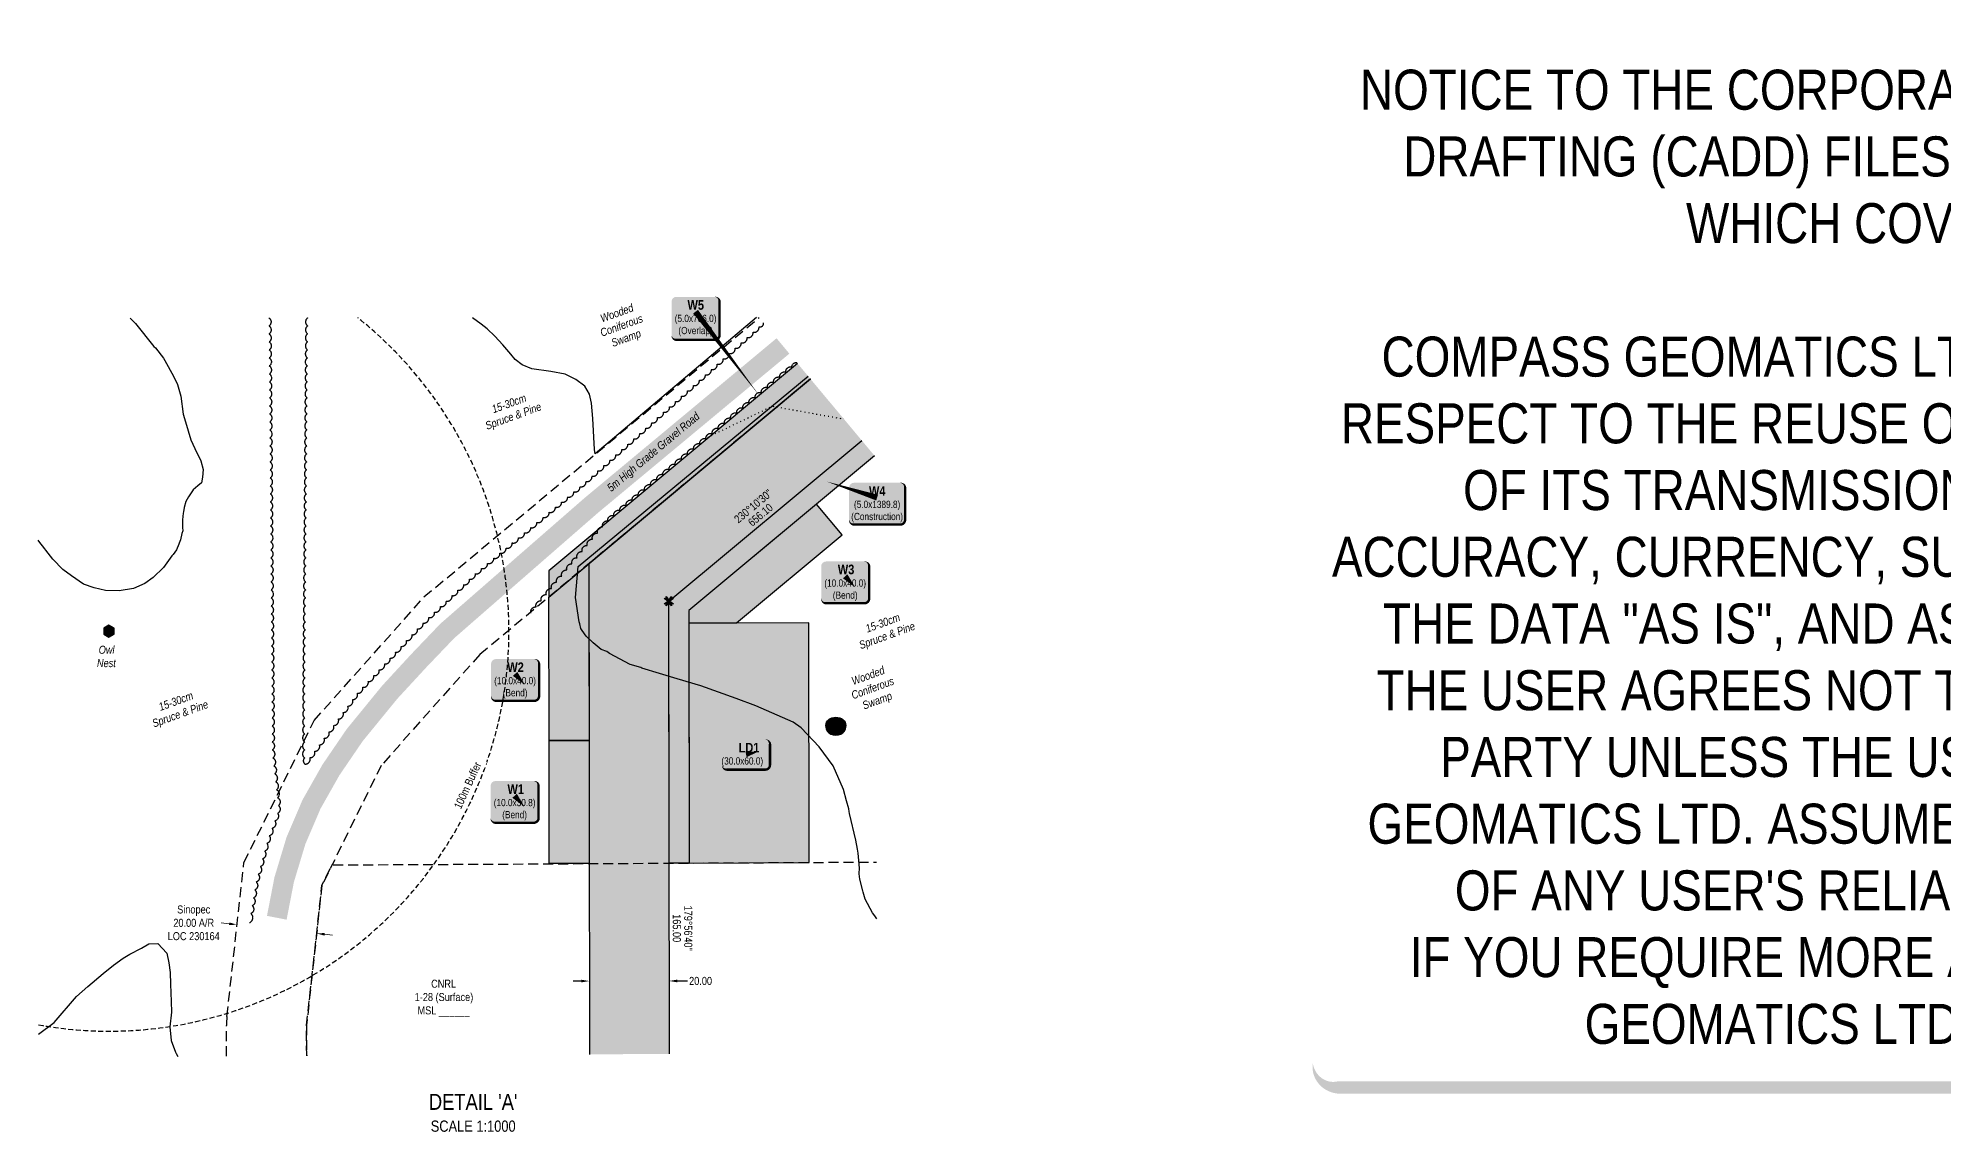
# Model space of a CAD drawing. Extents: x 499040 to 506121, y 6015569 to 6019091.
# Drawn here: x 501378 to 503758, y 6017725 to 6019091 of the extents above; entities that cross this region are included whole.
import ezdxf
from ezdxf.enums import TextEntityAlignment as Align

# ---------------------------------------------------------------- set-up
doc = ezdxf.new("R2010")
doc.units = 0
doc.header["$LTSCALE"] = 5
doc.header["$PDMODE"] = 35
doc.header["$PDSIZE"] = 0.5
for name, pattern in [('0', [1, 1, 0]), ('foc-ACCESSROAD', [3.75, 2.5, -1.25]), ('foc-TIELINE', [1.875, 1.25, -0.625]), ('foc-TOPO', [1, 0.2, -0.8])]:
    doc.linetypes.add(name, pattern=pattern)
doc.layers.get('Defpoints').update_dxf_attribs({"color": 9})
for name, color, linetype, lineweight in [('AS-GENERAL', 48, 'Continuous', 18), ('C-AR-T', 13, 'Continuous', 9), ('F-AR-T', 190, 'Continuous', 9), ('T-TEXT', 48, 'Continuous', 18)]:
    doc.layers.add(name, color=color, linetype=linetype, lineweight=lineweight)
for name, color, linetype in [('AS-ROADS', 254, 'Continuous'), ('C-WS', 13, 'foc-ACCESSROAD'), ('DETAIL-T', 7, 'Continuous'), ('F-AR', 190, 'foc-ACCESSROAD'), ('L-BD1', 253, 'Continuous'), ('L-MON', 1, 'Continuous'), ('P-BUFFER-PURPLE', 187, 'foc-TIELINE'), ('P-BUFFER-PURPLE-T', 187, 'Continuous'), ('P-CROSSINGS', 250, 'Continuous'), ('P-PROPOSED', 10, 'Continuous'), ('P-PROPOSED-H', 21, 'Continuous'), ('P-TEMP-BLOCKS', 250, 'Continuous'), ('P-TEMP-BLUE', 146, 'Continuous'), ('P-TXT', 4, 'Continuous'), ('P-WORKAREA', 113, 'Continuous'), ('P-WORKAREA-H', 111, 'Continuous'), ('T-BUSH', 110, '0'), ('T-BUSH-T', 110, 'Continuous'), ('T-LOW-AREA', 48, 'foc-TOPO'), ('WETLAND', 143, 'Continuous'), ('WETLAND-T', 146, 'Continuous')]:
    doc.layers.add(name, color=color, linetype=linetype)
doc.layers.add('DISCLAIMER', color=7, linetype='Continuous', plot=False)
doc.layers.add('P-TEMP-BLUE-H', color=7, linetype='Continuous', true_color=0x99e6ff)
doc.styles.add('80', font='ARIALN.TTF', dxfattribs={"height": 10})
doc.styles.add('80CG', font='ARIALN.TTF', dxfattribs={"height": 10})
doc.styles.add('80L', font='ARIALN.TTF', dxfattribs={"height": 10})
doc.styles.add('BOLD', font='ARIALNB.TTF')
doc.styles.add('Crossing', font='ARIALN.TTF', dxfattribs={"height": 10})
doc.dimstyles.new('Compass 5 000', dxfattribs={"dimscale": 5, "dimtxt": 9, "dimasz": 2, "dimexe": 0.2, "dimexo": 0.0625, "dimgap": 0.5, "dimtad": 0, "dimtih": 1, "dimtoh": 1, "dimzin": 0, "dimdsep": 46, "dimtxsty": '80CG', "dimcen": 0.1, "dimse1": 1, "dimse2": 1, "dimclrd": 256, "dimclrt": 256, "dimaunit": 1, "dimadec": 4, "dimazin": 0, "dimtfac": 0.06, "dimtofl": 0, "dimtmove": 0, "dimatfit": 1, "dimfxl": 0.2, "dimtolj": 1, "dimtzin": 0, "dimlwd": -1, "dimarcsym": 0})

# ---------------------------------------------------------------- blocks, each defined once
blk = doc.blocks.new('NEST_ACTIVE')
h = blk.add_hatch(color=90)
h.dxf.hatch_style = 1
h.paths.add_polyline_path([(-6.5, -3.8), (0, -7.5), (6.5, -3.8), (6.5, 3.8), (0, 7.5), (-6.5, 3.8)])
h = blk.add_hatch(color=13)
h.dxf.hatch_style = 1
edge = h.paths.add_edge_path()
edge.add_arc((0, 0), 1, 0, 360)
at = {"color": 13, "flags": 128}
blk.add_lwpolyline([(-6.5, -3.8), (0, -7.5), (6.5, -3.8), (6.5, 3.8), (0, 7.5), (-6.5, 3.8)], close=True, dxfattribs=at)
at = {"color": 13}
blk.add_circle((0, 0), 1, dxfattribs=at)
blk = doc.blocks.new('TEMP')
h = blk.add_hatch(color=255)
h.dxf.hatch_style = 1
h.paths.add_polyline_path([(0, 0.25), (-0.67, 1.15), (-0.67, 0.67), (-1.15, 0.67), (-0.25, 0), (-1.15, -0.67), (-0.67, -0.67), (-0.67, -1.15), (0, -0.25), (0.67, -1.15), (0.67, -0.67), (1.15, -0.67), (0.25, 0), (1.15, 0.67), (0.67, 0.67), (0.67, 1.15)])
h.paths.add_polyline_path([(0.57, 0.85), (0.57, 0.57), (0.85, 0.57), (0.08, 0), (0.85, -0.57), (0.57, -0.57), (0.57, -0.85), (0, -0.08), (-0.57, -0.85), (-0.57, -0.57), (-0.85, -0.57), (-0.08, 0), (-0.85, 0.57), (-0.57, 0.57), (-0.57, 0.85), (0, 0.08)], flags=16)
h = blk.add_hatch(color=1)
h.dxf.hatch_style = 1
h.paths.add_polyline_path([(0, 0.08), (-0.57, 0.85), (-0.57, 0.57), (-0.85, 0.57), (-0.08, 0), (-0.85, -0.57), (-0.57, -0.57), (-0.57, -0.85), (0, -0.08), (0.57, -0.85), (0.57, -0.57), (0.85, -0.57), (0.08, 0), (0.85, 0.57), (0.57, 0.57), (0.57, 0.85)])
at = {"color": 1}
for p, q in [((-0.08, 0), (0.08, 0)), ((0, 0.08), (0, -0.08))]:
    blk.add_line(p, q, dxfattribs=at)
at = {"color": 255, "flags": 128}
blk.add_lwpolyline([(-0.25, 0), (-1.15, 0.67), (-0.67, 0.67), (-0.67, 1.15), (0, 0.25), (0.67, 1.15), (0.67, 0.67), (1.15, 0.67), (0.25, 0), (1.15, -0.67), (0.67, -0.67), (0.67, -1.15), (0, -0.25), (-0.67, -1.15), (-0.67, -0.67), (-1.15, -0.67)], close=True, dxfattribs=at)
at = {"color": 1, "flags": 128}
blk.add_lwpolyline([(-0.08, 0), (-0.85, 0.57), (-0.57, 0.57), (-0.57, 0.85), (0, 0.08), (0.57, 0.85), (0.57, 0.57), (0.85, 0.57), (0.08, 0), (0.85, -0.57), (0.57, -0.57), (0.57, -0.85), (0, -0.08), (-0.57, -0.85), (-0.57, -0.57), (-0.85, -0.57)], close=True, dxfattribs=at)
blk = doc.blocks.new('*U400')
at = {"true_color": 0x99e6ff}
h = blk.add_hatch(color=141, dxfattribs=at)
edge = h.paths.add_edge_path()
edge.add_line((-24, -19.3), (24, -19.3))
edge.add_arc((24, -13.3), 6, 270, 360)
edge.add_line((30, -13.3), (30, 12.5))
edge.add_arc((24, 12.5), 6, 0, 90)
edge.add_line((24, 18.5), (-24, 18.5))
edge.add_arc((-24, 12.5), 6, 90, 180)
edge.add_line((-30, 12.5), (-30, -13.3))
edge.add_arc((-24, -13.3), 6, 180, 270)
at = {"color": 250, "flags": 128}
blk.add_lwpolyline([(-24, -19.3, 3, 3, 0), (24, -19.3, 3, 3, 0.414214), (30, -13.3, 3, 3, 0), (30, 12.5, 3, 0, 0.414214), (24, 18.5, 0, 0, 0), (-24, 18.5, 0, 0, 0.414214), (-30, 12.5, 0, 0, 0), (-30, -13.3, 0, 3, 0.414214)], format="xyseb", close=True, dxfattribs=at)
at = {"flags": 128}
blk.add_lwpolyline([(14.9, 3, 0, 7.5, 0), (0, 0, 0, 0, 0)], format="xyseb", dxfattribs=at)
at = {"color": 250}
for tag, p, height, style in [('TEMP_AREA_W1_001', (-9.2, 2.2), 12, 'BOLD'), ('ENTER_TEXT_001', (-30.7, -12.9), 9, '80')]:
    blk.add_attdef(tag, p, '', height=height, dxfattribs=dict(at, style=style))
blk = doc.blocks.new('*D565')
at = {"layer": 'Defpoints', "color": 0, "transparency": 16777216}
for p in [(502066.1, 6017912.4), (502166, 6017913.3), (502166, 6017912.4)]:
    blk.add_point(p, dxfattribs=at)
at = {"layer": 'P-TXT', "transparency": 16777216}
for p, q in [((502056.1, 6017913.2), (502046.1, 6017913.2)), ((502176, 6017913.3), (502188.7, 6017913.3))]:
    blk.add_line(p, q, dxfattribs=at)
for points in [[(502056.1, 6017914.9), (502056.1, 6017911.5), (502066.1, 6017913.2)], [(502176, 6017915), (502176, 6017911.6), (502166, 6017913.3)]]:
    blk.add_solid(points, dxfattribs=at)
at = {"layer": 'P-TXT', "transparency": 16777216, "insert": (502205.1, 6017913.3), "char_height": 10, "attachment_point": 5, "style": '80CG'}
blk.add_mtext('\\A1;20.00', dxfattribs=at)
blk = doc.blocks.new('*D566')
at = {"layer": 'Defpoints', "color": 0, "transparency": 16777216}
for p in [(501626.2, 6017983.7), (501623.7, 6017960.5), (501723, 6017949.5)]:
    blk.add_point(p, dxfattribs=at)
at = {"layer": 'F-AR-T', "transparency": 16777216}
for p, q in [((501616.3, 6017984.8), (501606.3, 6017985.9)), ((501735.5, 6017971.6), (501745.4, 6017970.5))]:
    blk.add_line(p, q, dxfattribs=at)
for points in [[(501616.5, 6017986.4), (501616.1, 6017983.1), (501626.2, 6017983.7)], [(501735.7, 6017973.2), (501735.3, 6017969.9), (501725.6, 6017972.7)]]:
    blk.add_solid(points, dxfattribs=at)
at = {"layer": 'F-AR-T', "transparency": 16777216, "insert": (501572, 6017985.9), "char_height": 10, "attachment_point": 5, "style": '80CG'}
blk.add_mtext('\\A1;Sinopec\\P20.00 A/R\\PLOC 230164', dxfattribs=at)
blk = doc.blocks.new('*U567')
h = blk.add_hatch(color=111)
edge = h.paths.add_edge_path()
edge.add_line((-24, -35.3), (24, -35.3))
edge.add_arc((24, -29.3), 6, 270, 360)
edge.add_line((30, -29.3), (30, 12.5))
edge.add_arc((24, 12.5), 6, 0, 90)
edge.add_line((24, 18.5), (-24, 18.5))
edge.add_arc((-24, 12.5), 6, 90, 180)
edge.add_line((-30, 12.5), (-30, -29.3))
edge.add_arc((-24, -29.3), 6, 180, 270)
at = {"color": 250, "flags": 128}
blk.add_lwpolyline([(-24, -35.3, 3, 3, 0), (24, -35.3, 3, 3, 0.414214), (30, -29.3, 3, 3, 0), (30, 12.5, 3, 0, 0.414214), (24, 18.5, 0, 0, 0), (-24, 18.5, 0, 0, 0.414214), (-30, 12.5, 0, 0, 0), (-30, -29.3, 0, 3, 0.414214)], format="xyseb", close=True, dxfattribs=at)
at = {"flags": 128}
blk.add_lwpolyline([(79.6, -104.9, 0, 7.5, 0), (0, 0, 0, 0, 0)], format="xyseb", dxfattribs=at)
at = {"color": 250}
for tag, p, height, style in [('TEMP_AREA_W1_001', (-9.2, 2.2), 12, 'BOLD'), ('ENTER_TEXT_001', (-30.7, -12.9), 9, '80')]:
    blk.add_attdef(tag, p, '', height=height, dxfattribs=dict(at, style=style))
blk = doc.blocks.new('*U568')
at = {"true_color": 0x99e6ff}
h = blk.add_hatch(color=141, dxfattribs=at)
edge = h.paths.add_edge_path()
edge.add_line((-24, -33.7), (24, -33.7))
edge.add_arc((24, -27.7), 6, 270, 360)
edge.add_line((30, -27.7), (30, 12.5))
edge.add_arc((24, 12.5), 6, 0, 90)
edge.add_line((24, 18.5), (-24, 18.5))
edge.add_arc((-24, 12.5), 6, 90, 180)
edge.add_line((-30, 12.5), (-30, -27.7))
edge.add_arc((-24, -27.7), 6, 180, 270)
at = {"color": 250, "flags": 128}
blk.add_lwpolyline([(-24, -33.7, 3, 3, 0), (24, -33.7, 3, 3, 0.414214), (30, -27.7, 3, 3, 0), (30, 12.5, 3, 0, 0.414214), (24, 18.5, 0, 0, 0), (-24, 18.5, 0, 0, 0.414214), (-30, 12.5, 0, 0, 0), (-30, -27.7, 0, 3, 0.414214)], format="xyseb", close=True, dxfattribs=at)
at = {"flags": 128}
blk.add_lwpolyline([(12.2, -13.5, 0, 7.5, 0), (0, 0, 0, 0, 0)], format="xyseb", dxfattribs=at)
at = {"color": 250}
for tag, p, height, style in [('TEMP_AREA_W1_001', (-9.2, 2.2), 12, 'BOLD'), ('ENTER_TEXT_001', (-30.7, -12.9), 9, '80')]:
    blk.add_attdef(tag, p, '', height=height, dxfattribs=dict(at, style=style))
blk = doc.blocks.new('xing2')
h = blk.add_hatch(color=50)
h.dxf.hatch_style = 1
edge = h.paths.add_edge_path()
edge.add_ellipse((0, 0), major_axis=(-12.5, 0), ratio=0.816297, start_angle=0, end_angle=360)
h = blk.add_hatch(color=250)
h.dxf.hatch_style = 1
edge = h.paths.add_edge_path()
edge.add_ellipse((0, -2), major_axis=(-12.5, 0), ratio=0.816297, start_angle=0, end_angle=180)
edge.add_line((12.5, -2), (12.5, 0))
edge.add_ellipse((0, 0), major_axis=(-12.5, 0), ratio=0.816297, start_angle=0, end_angle=180, ccw=False)
edge.add_line((-12.5, 0), (-12.5, -2))
at = {"color": 250}
blk.add_ellipse((0, 0), major_axis=(-12.5, 0), ratio=0.816297, dxfattribs=at)
blk.add_ellipse((0, -2), major_axis=(-12.5, 0), ratio=0.816297, start_param=0, end_param=3.141593, dxfattribs=at)
at = {"color": 250, "style": 'Crossing'}
blk.add_attdef('CROSSING', text='', height=9, dxfattribs=at).set_placement((0.1, 0), align=Align.MIDDLE_CENTER)
at = {"color": 250, "style": 'Crossing', "flags": 1}
for tag, p in [('DESCRIPTION', (0.1, -25.8)), ('OWNER', (0.1, -12.5)), ('LOCATION', (0.1, -39.3)), ('DWG_REF', (0.1, -52.8))]:
    blk.add_attdef(tag, text='', height=9, dxfattribs=at).set_placement(p, align=Align.MIDDLE_CENTER)
blk = doc.blocks.new('*U579')
at = {"true_color": 0x99e6ff}
h = blk.add_hatch(color=141, dxfattribs=at)
edge = h.paths.add_edge_path()
edge.add_line((-29, -33.7), (29, -33.7))
edge.add_arc((29, -27.7), 6, 270, 360)
edge.add_line((35, -27.7), (35, 12.5))
edge.add_arc((29, 12.5), 6, 0, 90)
edge.add_line((29, 18.5), (-29, 18.5))
edge.add_arc((-29, 12.5), 6, 90, 180)
edge.add_line((-35, 12.5), (-35, -27.7))
edge.add_arc((-29, -27.7), 6, 180, 270)
at = {"flags": 128}
blk.add_lwpolyline([(-63.1, 20.1, 0, 7.5, 0), (0, 0, 0, 0, 0)], format="xyseb", dxfattribs=at)
at = {"color": 250, "flags": 128}
blk.add_lwpolyline([(-29, -33.7, 3, 3, 0), (29, -33.7, 3, 3, 0.414214), (35, -27.7, 3, 3, 0), (35, 12.5, 3, 0, 0.414214), (29, 18.5, 0, 0, 0), (-29, 18.5, 0, 0, 0.414214), (-35, 12.5, 0, 0, 0), (-35, -27.7, 0, 3, 0.414214)], format="xyseb", close=True, dxfattribs=at)
at = {"color": 250}
for tag, p, height, style in [('TEMP_AREA_W1_001', (-9.2, 2.2), 12, 'BOLD'), ('ENTER_TEXT_001', (-30.7, -12.9), 9, '80')]:
    blk.add_attdef(tag, p, '', height=height, dxfattribs=dict(at, style=style))
blk = doc.blocks.new('Disclaimer_Legal')
at = {"layer": 'DISCLAIMER', "color": 254, "flags": 128}
blk.add_lwpolyline([(-3612.9, -1104.6, 37.5, 37.5, 0), (4096.1, -1104.6, 37.5, 37.5, 0.414214), (4171.1, -1029.6, 37.5, 37.5, 0), (4171.1, 2078.7, 37.5, 0, 0.414214), (4096.1, 2153.7, 0, 0, 0), (-3612.9, 2153.7, 0, 0, 0.414214), (-3687.9, 2078.7, 0, 0, 0), (-3687.9, -1029.6, 0, 37.5, 0.414214)], format="xyseb", close=True, dxfattribs=at)
at = {"layer": 'DISCLAIMER', "color": 254, "insert": (241.6, 533.9), "char_height": 125, "width": 7717.568, "attachment_point": 5, "style": '80'}
blk.add_mtext('NOTICE TO THE CORPORATION, PERSON &/OR PERSONS REGARDING THIS COMPUTER AIDED DESIGN AND DRAFTING (CADD) FILES. ACCEPTANCE OF THE CADD DATA IS BASED ON THE FOLLOWING DISCLAIMER WHICH COVERS ALL CADD DATA RECIEVED FROM COMPASS GEOMATICS LTD.\\P{\\fArial Narrow|b1|i0|c0|p34;DISCLAIMER}\\PCOMPASS GEOMATICS LTD. MAKES NO REPRESENTATION OR WARRANTIES, EXPRESS OR IMPLIED, WITH RESPECT TO THE REUSE OF THE DATA PROVIDED HEREWITH, REGARDLESS OF ITS FORMAT OR THE MEANS OF ITS TRANSMISSION. THERE IS NO GUARANTEE OR REPRESENTATION TO THE USER AS TO THE ACCURACY, CURRENCY, SUITABILITY OR RELIABILITY OF THIS DATA FOR ANY PURPOSE. THE USER ACCEPTS THE DATA "AS IS", AND ASSUMES ALL RISKS ASSOCIATED WITH ITS USE. BY ACCEPTANCE OF THIS DATA, THE USER AGREES NOT TO TRANSMIT THIS DATA OR PROVIDE ACCESS OR ANY PART OF IT TO ANOTHER PARTY UNLESS THE USER SHALL INCLUDE WITH THE DATA A COPY OF THIS DISCLAIMER. COMPASS GEOMATICS LTD. ASSUMES NO RESPONSIBILITY FOR ACTUAL OR CONSEQUENTIAL DAMAGE AS A RESULT OF ANY USER\'S RELIANCE ON THIS DATA. THIS CADD FILE IS FOR ILLUSTRATION PURPOSES ONLY.\\PIF YOU REQUIRE MORE ACCURATE INFORMATION, PLEASE CONTACT DARCI ANGLEHART AT COMPASS GEOMATICS LTD. VIA EMAIL: darci.anglehart@compassgeomatics.ca OR CELL: 506-961-7292', dxfattribs=at)

msp = doc.modelspace()

# ---------------------------------------------------------------- hatches: boundary and pattern name
at = {"layer": 'P-PROPOSED-H'}
h = msp.add_hatch(color=256, dxfattribs=at)
h.dxf.hatch_style = 1
h.paths.add_polyline_path([(502166.111, 6017822.192), (502165.561, 6018387.822), (502406.348, 6018588.613), (502342.338, 6018665.373), (502065.569, 6018434.576), (502066.165, 6017821.662)])
at = {"layer": 'P-TEMP-BLUE-H'}
h = msp.add_hatch(color=256, dxfattribs=at)
h.dxf.hatch_style = 1
h.paths.add_polyline_path([(502422.35, 6018569.423), (502190.559, 6018376.133), (502190.866, 6018060.591), (502165.879, 6018060.459), (502165.561, 6018387.822), (502406.348, 6018588.613)])
h = msp.add_hatch(color=256, dxfattribs=at)
h.dxf.hatch_style = 1
h.paths.add_polyline_path([(502350.009, 6018509.098), (502190.559, 6018376.133), (502190.574, 6018360.43), (502249.826, 6018360.487), (502382.014, 6018470.718)])
h = msp.add_hatch(color=256, dxfattribs=at)
h.dxf.hatch_style = 1
h.paths.add_polyline_path([(502065.569, 6018434.576), (502065.784, 6018213.888), (502015.811, 6018213.84), (502015.637, 6018392.937)])
h = msp.add_hatch(color=256, dxfattribs=at)
h.dxf.hatch_style = 1
h.paths.add_polyline_path([(502190.574, 6018360.43), (502190.866, 6018060.591), (502340.784, 6018061.386), (502340.494, 6018360.576)])
h = msp.add_hatch(color=256, dxfattribs=at)
h.dxf.hatch_style = 1
h.paths.add_polyline_path([(502065.784, 6018213.888), (502065.933, 6018059.929), (502015.96, 6018059.88), (502015.811, 6018213.84)])
at = {"layer": 'P-WORKAREA-H'}
h = msp.add_hatch(color=256, dxfattribs=at)
h.dxf.hatch_style = 1
h.paths.add_polyline_path([(502326.336, 6018684.563), (502015.605, 6018425.445), (502015.637, 6018392.937), (502342.338, 6018665.373)])

# ---------------------------------------------------------------- linework, layer by layer
at = {"layer": 'AS-ROADS', "const_width": 24.987, "flags": 128}
msp.add_lwpolyline([(501675.776, 6017992.274), (501684.981, 6018039.784), (501699.666, 6018088.454), (501719.126, 6018133.974), (501743.376, 6018176.844), (501773.021, 6018220.334), (501816.721, 6018273.829), (501853.226, 6018313.409), (501888.611, 6018350.404), (501953.736, 6018407.234), (502069.081, 6018507.804), (502308.027, 6018706.519)], dxfattribs=at)
at = {"layer": 'C-WS', "flags": 128}
msp.add_lwpolyline([(501713.092, 6017819.791), (501712.889, 6017858.085), (501732.196, 6018032.728), (501744.8, 6018058.227), (502425.04, 6018061.832)], dxfattribs=at)
at = {"layer": 'F-AR'}
msp.add_lwpolyline([(501613.15, 6017819.261), (501612.944, 6017857.548, -0.02887868), (501613.548, 6017869.068), (501634.791, 6018061.221), (501722.584, 6018238.844), (501859.604, 6018392.959), (502278.328, 6018742.133)], format="xyb", dxfattribs=at)
msp.add_lwpolyline([(502342.338, 6018665.373), (501929.342, 6018320.976), (501806.221, 6018182.493), (501732.196, 6018032.728), (501712.889, 6017858.085), (501713.095, 6017819.791)], dxfattribs=at)
at = {"layer": 'P-BUFFER-PURPLE'}
msp.add_arc((501466.051, 6018350.384), 499.731, 259.878547, 51.535998, dxfattribs=at)
at = {"layer": 'P-PROPOSED', "flags": 128}
for points in [[(502342.338, 6018665.373), (502065.569, 6018434.576), (502066.165, 6017821.662)], [(502166.111, 6017822.192), (502165.561, 6018387.822), (502406.348, 6018588.613)]]:
    msp.add_lwpolyline(points, dxfattribs=at)
at = {"layer": 'P-TEMP-BLUE'}
msp.add_lwpolyline([(502422.35, 6018569.423), (502190.559, 6018376.133), (502190.866, 6018060.591), (502165.879, 6018060.459), (502165.561, 6018387.822), (502406.348, 6018588.613)], dxfattribs=at)
for points in [[(502350.009, 6018509.098), (502190.559, 6018376.133), (502190.574, 6018360.43), (502249.826, 6018360.487), (502382.014, 6018470.718)], [(502065.569, 6018434.576), (502065.784, 6018213.888), (502015.811, 6018213.84), (502015.637, 6018392.937)], [(502190.574, 6018360.43), (502190.866, 6018060.591), (502340.784, 6018061.386), (502340.494, 6018360.576)], [(502065.784, 6018213.888), (502065.933, 6018059.929), (502015.96, 6018059.88), (502015.811, 6018213.84)]]:
    msp.add_lwpolyline(points, close=True, dxfattribs=at)
at = {"layer": 'P-WORKAREA'}
msp.add_lwpolyline([(502326.336, 6018684.563), (502015.605, 6018425.445), (502015.637, 6018392.937), (502342.338, 6018665.373)], dxfattribs=at)
at = {"layer": 'T-BUSH', "flags": 128}
for points in [[(501665.969, 6018741.55, -0.52056705), (501666.048, 6018731.556, -0.52056705), (501666.128, 6018721.561, -0.52056705), (501666.207, 6018711.567, -0.52056705), (501666.287, 6018701.573, -0.52056705), (501666.366, 6018691.578, -0.52056705), (501666.446, 6018681.584, -0.52056705), (501666.525, 6018671.59, -0.52056705), (501666.605, 6018661.596, -0.52056705), (501666.684, 6018651.601, -0.52056705), (501666.764, 6018641.607, -0.52056705), (501666.843, 6018631.613, -0.52056705), (501666.923, 6018621.618, -0.52056705), (501667.002, 6018611.624, -0.52056705), (501667.082, 6018601.63, -0.52056705), (501667.161, 6018591.635, -0.52056705), (501667.241, 6018581.641, -0.52056705), (501667.32, 6018571.647, -0.52056705), (501667.4, 6018561.652, -0.52056705), (501667.479, 6018551.658, -0.52056705), (501667.559, 6018541.664, -0.52056705), (501667.638, 6018531.669, -0.52056705), (501667.718, 6018521.675, -0.52056705), (501667.797, 6018511.681, -0.52056705), (501667.877, 6018501.687, -0.52056705), (501667.956, 6018491.692, -0.52056705), (501668.036, 6018481.698, -0.52056705), (501668.115, 6018471.704, -0.52056705), (501668.195, 6018461.709, -0.52056705), (501668.274, 6018451.715, -0.52056705), (501668.354, 6018441.721, -0.52056705), (501668.433, 6018431.726, -0.52056705), (501668.513, 6018421.732, -0.52056705), (501668.592, 6018411.738, -0.52056705), (501668.672, 6018401.743, -0.52056705), (501668.751, 6018391.749, -0.52056705), (501668.831, 6018381.755, -0.52056705), (501668.91, 6018371.76, -0.52056705), (501668.99, 6018361.766, -0.52056705), (501669.069, 6018351.772, -0.52056705), (501669.149, 6018341.778, -0.52056705), (501669.228, 6018331.783, -0.52056705), (501669.308, 6018321.789, -0.52056705), (501669.388, 6018311.795, -0.52056705), (501669.467, 6018301.8, -0.52056705), (501669.547, 6018291.806, -0.52056705), (501669.626, 6018281.812, -0.52056705), (501669.706, 6018271.817, -0.52056705), (501669.785, 6018261.823, -0.52056705), (501669.865, 6018251.829, -0.52056705), (501669.944, 6018241.834, -0.52056705), (501670.024, 6018231.84, -0.52056705), (501670.103, 6018221.846, -0.52056705), (501670.183, 6018211.851, -0.52056705), (501670.262, 6018201.857, -0.52056705), (501670.923, 6018191.899, -0.52056705), (501672.087, 6018181.973, -0.52056705), (501673.251, 6018172.046, -0.52056705), (501674.415, 6018162.119, -0.52056705), (501675.579, 6018152.193, -0.52056705), (501676.743, 6018142.266, -0.52056705), (501677.908, 6018132.34, -0.52056705), (501676.867, 6018122.678, -0.52056705), (501673.387, 6018113.308, -0.52056705), (501669.907, 6018103.939, -0.52056705), (501666.427, 6018094.57, -0.52056705), (501663.372, 6018085.063, -0.52056705), (501660.699, 6018075.432, -0.52056705), (501658.026, 6018065.802, -0.52056705), (501655.353, 6018056.171, -0.52056705), (501652.68, 6018046.541, -0.52056705), (501650.109, 6018036.887, -0.52056705), (501648.457, 6018027.03, -0.52056705), (501646.805, 6018017.173, -0.52056705), (501645.153, 6018007.316, -0.52056705), (501643.501, 6017997.459, -0.52056705), (501641.564, 6017985.899, -0.52056705)], [(501714.33, 6018741.59, 0.52056705), (501714.255, 6018731.596, 0.52056705), (501714.18, 6018721.602, 0.52056705), (501714.105, 6018711.607, 0.52056705), (501714.03, 6018701.613, 0.52056705), (501713.956, 6018691.619, 0.52056705), (501713.881, 6018681.624, 0.52056705), (501713.806, 6018671.63, 0.52056705), (501713.731, 6018661.635, 0.52056705), (501713.656, 6018651.641, 0.52056705), (501713.581, 6018641.647, 0.52056705), (501713.506, 6018631.652, 0.52056705), (501713.431, 6018621.658, 0.52056705), (501713.356, 6018611.664, 0.52056705), (501713.281, 6018601.669, 0.52056705), (501713.206, 6018591.675, 0.52056705), (501713.131, 6018581.681, 0.52056705), (501713.056, 6018571.686, 0.52056705), (501712.982, 6018561.692, 0.52056705), (501712.907, 6018551.698, 0.52056705), (501712.832, 6018541.703, 0.52056705), (501712.757, 6018531.709, 0.52056705), (501712.682, 6018521.715, 0.52056705), (501712.607, 6018511.72, 0.52056705), (501712.532, 6018501.726, 0.52056705), (501712.457, 6018491.732, 0.52056705), (501712.382, 6018481.737, 0.52056705), (501712.307, 6018471.743, 0.52056705), (501712.232, 6018461.749, 0.52056705), (501712.157, 6018451.754, 0.52056705), (501712.083, 6018441.76, 0.52056705), (501712.008, 6018431.765, 0.52056705), (501711.933, 6018421.771, 0.52056705), (501711.858, 6018411.777, 0.52056705), (501711.783, 6018401.782, 0.52056705), (501711.708, 6018391.788, 0.52056705), (501711.633, 6018381.794, 0.52056705), (501711.558, 6018371.799, 0.52056705), (501711.483, 6018361.805, 0.52056705), (501711.408, 6018351.811, 0.52056705), (501711.333, 6018341.816, 0.52056705), (501711.258, 6018331.822, 0.52056705), (501711.184, 6018321.828, 0.52056705), (501711.109, 6018311.833, 0.52056705), (501711.034, 6018301.839, 0.52056705), (501710.959, 6018291.845, 0.52056705), (501710.884, 6018281.85, 0.52056705), (501710.814, 6018271.856, 0.52056705), (501710.778, 6018261.861, 0.52056705), (501710.742, 6018251.867, 0.52056705), (501710.706, 6018241.872, 0.52056705), (501710.669, 6018231.878, 0.52056705), (501710.633, 6018221.883, 0.52056705), (501710.597, 6018211.888, 0.52056705), (501710.56, 6018201.894, 0.52056705), (501710.524, 6018191.899, 0.52056705), (501711.272, 6018184.269, 0.52056705), (501717.218, 6018192.303, 0.52056705), (501723.163, 6018200.337, 0.52056705), (501729.108, 6018208.371, 0.52056705), (501735.021, 6018216.43, 0.52056705), (501740.933, 6018224.488, 0.52056705), (501746.845, 6018232.547, 0.52056705), (501752.757, 6018240.605, 0.52056705), (501758.67, 6018248.664, 0.52056705), (501764.582, 6018256.722, 0.52056705), (501770.494, 6018264.781, 0.52056705), (501776.406, 6018272.839, 0.52056705), (501783.192, 6018280.173, 0.52056705), (501790.019, 6018287.472, 0.52056705), (501796.847, 6018294.771, 0.52056705), (501803.675, 6018302.07, 0.52056705), (501810.503, 6018309.369, 0.52056705), (501817.33, 6018316.668, 0.52056705), (501824.158, 6018323.967, 0.52056705), (501830.986, 6018331.266, 0.52056705), (501837.814, 6018338.565, 0.52056705), (501844.641, 6018345.863, 0.52056705), (501851.469, 6018353.162, 0.52056705), (501858.33, 6018360.429, 0.52056705), (501865.606, 6018367.28, 0.52056705), (501872.882, 6018374.132, 0.52056705), (501880.159, 6018380.984, 0.52056705), (501887.435, 6018387.836, 0.52056705), (501894.711, 6018394.688, 0.52056705), (501901.988, 6018401.539, 0.52056705), (501909.264, 6018408.391, 0.52056705), (501916.541, 6018415.243, 0.52056705), (501923.817, 6018422.095, 0.52056705), (501931.411, 6018428.587, 0.52056705), (501939.103, 6018434.968, 0.52056705), (501946.796, 6018441.349, 0.52056705), (501954.488, 6018447.73, 0.52056705), (501962.181, 6018454.111, 0.52056705), (501969.873, 6018460.492, 0.52056705), (501977.566, 6018466.873, 0.52056705), (501985.259, 6018473.254, 0.52056705), (501992.951, 6018479.635, 0.52056705), (502000.644, 6018486.016, 0.52056705), (502008.336, 6018492.397, 0.52056705), (502016.029, 6018498.778, 0.52056705), (502023.721, 6018505.159, 0.52056705), (502031.414, 6018511.54, 0.52056705), (502039.107, 6018517.921, 0.52056705), (502046.799, 6018524.302, 0.52056705), (502054.492, 6018530.683, 0.52056705), (502062.015, 6018537.261, 0.52056705), (502069.468, 6018543.921, 0.52056705), (502076.921, 6018550.58, 0.52056705), (502084.373, 6018557.239, 0.52056705), (502091.826, 6018563.899, 0.52056705), (502099.279, 6018570.558, 0.52056705), (502106.732, 6018577.218, 0.52056705), (502114.185, 6018583.877, 0.52056705), (502121.638, 6018590.536, 0.52056705), (502129.09, 6018597.196, 0.52056705), (502136.543, 6018603.855, 0.52056705), (502143.996, 6018610.515, 0.52056705), (502151.449, 6018617.174, 0.52056705), (502158.902, 6018623.834, 0.52056705), (502166.355, 6018630.493, 0.52056705), (502173.807, 6018637.152, 0.52056705), (502181.26, 6018643.812, 0.52056705), (502188.713, 6018650.471, 0.52056705), (502196.166, 6018657.131, 0.52056705), (502203.619, 6018663.79, 0.52056705), (502211.072, 6018670.449, 0.52056705), (502218.524, 6018677.109, 0.52056705), (502225.977, 6018683.768, 0.52056705), (502233.43, 6018690.428, 0.52056705), (502240.883, 6018697.087, 0.52056705), (502248.336, 6018703.747, 0.52056705), (502255.789, 6018710.406, 0.52056705), (502263.241, 6018717.065, 0.52056705), (502270.694, 6018723.725, 0.52056705), (502278.147, 6018730.384, 0.52056705), (502283.789, 6018735.425, 0.52056705)], [(501993.27, 6018372.93, -0.52056705), (501999.666, 6018380.61, -0.52056705), (502006.062, 6018388.29, -0.52056705), (502012.459, 6018395.97, -0.52056705), (502018.855, 6018403.649, -0.52056705), (502025.251, 6018411.329, -0.52056705), (502031.647, 6018419.009, -0.52056705), (502038.043, 6018426.689, -0.52056705), (502044.439, 6018434.369, -0.52056705), (502050.836, 6018442.049, -0.52056705), (502057.232, 6018449.729, -0.52056705), (502063.628, 6018457.409, -0.52056705), (502070.024, 6018465.089, -0.52056705), (502076.42, 6018472.769, -0.52056705), (502082.816, 6018480.449, -0.52056705), (502089.213, 6018488.129, -0.52056705), (502096.647, 6018494.771, -0.52056705), (502104.324, 6018501.171, -0.52056705), (502112.001, 6018507.57, -0.52056705), (502119.678, 6018513.97, -0.52056705), (502127.355, 6018520.37, -0.52056705), (502135.032, 6018526.769, -0.52056705), (502142.709, 6018533.169, -0.52056705), (502150.387, 6018539.568, -0.52056705), (502158.064, 6018545.968, -0.52056705), (502165.741, 6018552.367, -0.52056705), (502173.418, 6018558.767, -0.52056705), (502181.095, 6018565.167, -0.52056705), (502188.772, 6018571.566, -0.52056705), (502196.449, 6018577.966, -0.52056705), (502204.126, 6018584.365, -0.52056705), (502211.803, 6018590.765, -0.52056705), (502219.481, 6018597.165, -0.52056705), (502227.158, 6018603.564, -0.52056705), (502234.835, 6018609.964, -0.52056705), (502242.512, 6018616.363, -0.52056705), (502250.189, 6018622.763, -0.52056705), (502257.866, 6018629.162, -0.52056705), (502265.543, 6018635.562, -0.52056705), (502273.22, 6018641.962, -0.52056705), (502280.897, 6018648.361, -0.52056705), (502288.574, 6018654.761, -0.52056705), (502296.252, 6018661.16, -0.52056705), (502303.929, 6018667.56, -0.52056705), (502311.606, 6018673.96, -0.52056705), (502319.283, 6018680.359, -0.52056705), (502325.511, 6018685.551, -0.52056705)]]:
    msp.add_lwpolyline(points, format="xyb", dxfattribs=at)
at = {"layer": 'T-LOW-AREA', "flags": 128}
msp.add_lwpolyline([(502214.361, 6018592.629), (502294.721, 6018631.399), (502384.068, 6018615.33)], dxfattribs=at)
at = {"layer": 'WETLAND'}
for points in [[(501492.611, 6018741.412), (501499.347, 6018734.713), (501522.071, 6018705.833), (501524.212, 6018704.217), (501534.179, 6018691.3), (501535.945, 6018688.162), (501546.815, 6018668.857), (501551.918, 6018658.202), (501555.923, 6018643.915), (501558.967, 6018621.201), (501561.637, 6018611.676), (501568.279, 6018589.064), (501573.381, 6018578.409), (501581.017, 6018563.025), (501583.722, 6018552.302), (501582.794, 6018542.675), (501581.838, 6018535.725), (501577.105, 6018531.713), (501571.246, 6018526.747), (501565.489, 6018518.184), (501562.061, 6018512.086), (501559.867, 6018504.824), (501559.137, 6018499.52), (501558.872, 6018497.596), (501557.911, 6018489.168), (501558.183, 6018479.576), (501558.297, 6018475.579), (501557.188, 6018472.347), (501555.417, 6018464.297), (501553.931, 6018460.255), (501553.371, 6018458.839), (501550.572, 6018451.759), (501546.2, 6018446.199), (501544.781, 6018444.395), (501534.397, 6018429.7), (501521.548, 6018417.336), (501510.96, 6018409.835), (501496.741, 6018403.432), (501478.823, 6018400.524), (501462.003, 6018401.247), (501447.512, 6018404.436), (501434.186, 6018408.858), (501419.491, 6018419.242), (501408.462, 6018427.329), (501396.097, 6018440.179), (501387.257, 6018451.636), (501386.131, 6018453.096), (501378.664, 6018462.485), (501377.643, 6018463.926)], [(502274.823, 6018742.129), (502073.594, 6018571.626), (502072.604, 6018577.38), (502070.628, 6018615.91), (502068.885, 6018635.061), (502066.164, 6018646.385), (502060.479, 6018656.424), (502049.449, 6018664.511), (502036.056, 6018671.331), (502017.968, 6018674.418), (501994.467, 6018677.952), (501982.323, 6018683.008), (501973.51, 6018689.658), (501968.143, 6018696.406), (501958.211, 6018708.125), (501948.312, 6018718.644), (501938.448, 6018727.964), (501931.083, 6018733.756), (501920.107, 6018741.804)], [(502425.416, 6017990.963), (502422.721, 6017994.48), (502419.794, 6017998.3), (502410.801, 6018015.654), (502408.133, 6018024.08), (502407.677, 6018025.888), (502404.028, 6018040.358), (502403.232, 6018047.015), (502403.128, 6018047.728), (502403.632, 6018054.312), (502402.75, 6018064.003), (502401.886, 6018073.086), (502401.141, 6018077.923), (502398.994, 6018089.399), (502391.241, 6018122.663), (502390.698, 6018124.989), (502390.36, 6018128.544), (502387.286, 6018138.251), (502383.694, 6018152.495), (502370.862, 6018182.112), (502353.186, 6018205.899), (502330.655, 6018229.549), (502320.741, 6018236.554), (502274.011, 6018257.089), (502249.467, 6018266.108), (502205.301, 6018281.857), (502175.903, 6018290.739), (502131.806, 6018304.062), (502130.443, 6018304.746), (502117.107, 6018308.502), (502091.211, 6018322.341), (502087.99, 6018324.728), (502080.742, 6018327.509), (502070.794, 6018335.728), (502062.059, 6018343.981), (502057.23, 6018351.241), (502055.716, 6018353.517), (502054.192, 6018359.561), (502053.337, 6018361.902), (502048.85, 6018392.24), (502052.067, 6018431.241), (502339.609, 6018668.646)], [(501378.242, 6017846.828), (501397.485, 6017861.529), (501425.713, 6017893.905), (501439.931, 6017906.452), (501458.898, 6017922.778), (501471.971, 6017932.864), (501483.865, 6017941.702), (501492.221, 6017946.797), (501506.576, 6017954.49), (501516.146, 6017959.619), (501527.067, 6017959.929), (501538.332, 6017948.104), (501541.103, 6017936.039), (501542.661, 6017923.939), (501543.073, 6017909.377), (501543.693, 6017887.535), (501544.071, 6017874.187), (501542.161, 6017855.917), (501543.856, 6017838.963), (501549.123, 6017824.539), (501549.966, 6017822.715), (501552.113, 6017818.938)]]:
    msp.add_lwpolyline(points, dxfattribs=at)

# ---------------------------------------------------------------- block references
at = {"xscale": 0.99946287, "yscale": 0.99946287, "zscale": 0.99946287}
msp.add_blockref('NEST_ACTIVE', (501466.051, 6018350.384), dxfattribs=at)
at = {"layer": 'DISCLAIMER', "xscale": 0.4, "yscale": 0.4, "zscale": 0.4}
msp.add_blockref('Disclaimer_Legal', (504445.082, 6018222.087), dxfattribs=at)
at = {"layer": 'L-MON', "xscale": 4.997314350000013, "yscale": 4.997314350000013, "zscale": 4.997314350000013}
msp.add_blockref('TEMP', (502165.561, 6018387.822), dxfattribs=at)
at = {"layer": 'P-CROSSINGS', "color": 6, "xscale": 0.99946287, "yscale": 0.99946287, "zscale": 0.99946287}
msp.add_blockref('xing2', (502374.046, 6018232.591), dxfattribs=at).add_auto_attribs({'CROSSING': 'X2'})
at = {"layer": 'P-TEMP-BLOCKS'}
ref = msp.add_blockref('*U567', (502198.879, 6018749.387), dxfattribs=dict(at, xscale=0.99946287, yscale=0.99946287, zscale=0.99946287))
ref.add_attrib('TEMP_AREA_W1_001', 'W5', (502188.763, 6018751.753), dxfattribs={"layer": '0', "color": 250, "height": 11.9936, "style": 'BOLD'})
ref.add_attrib('ENTER_TEXT_001', '(5.0x706.0)', (502172.82, 6018736.464), dxfattribs={"layer": '0', "color": 250, "height": 8.99517, "style": '80'})
ref.add_attrib('ENTER_TEXT_002', '(Overlap)', (502177.413, 6018721.312), dxfattribs={"layer": '0', "color": 250, "height": 8.9952, "style": '80'})
ref = msp.add_blockref('*U579', (502425.616, 6018517.091), dxfattribs=dict(at, xscale=0.99946287, yscale=0.99946287, zscale=0.99946287))
ref.add_attrib('TEMP_AREA_W1_001', 'W4', (502415.451, 6018519.334), dxfattribs={"layer": '0', "color": 250, "height": 11.9936, "style": 'BOLD'})
ref.add_attrib('ENTER_TEXT_001', '(5.0x1389.8)', (502396.692, 6018504.168), dxfattribs={"layer": '0', "color": 250, "height": 8.99517, "style": '80'})
ref.add_attrib('ENTER_TEXT_002', '(Construction)', (502393.268, 6018489.016), dxfattribs={"layer": '0', "color": 250, "height": 8.99517, "style": '80'})
ref = msp.add_blockref('*U568', (502385.76, 6018418.812), dxfattribs=dict(at, xscale=0.99946287, yscale=0.99946287, zscale=0.99946287))
ref.add_attrib('TEMP_AREA_W1_001', 'W3', (502376.544, 6018421.403), dxfattribs={"layer": '0', "color": 250, "height": 11.9936, "style": 'BOLD'})
ref.add_attrib('ENTER_TEXT_001', '(10.0x40.0)', (502359.701, 6018405.889), dxfattribs={"layer": '0', "color": 250, "height": 8.99517, "style": '80'})
ref.add_attrib('ENTER_TEXT_002', '(Bend)', (502370.304, 6018390.743), dxfattribs={"layer": '0', "color": 250, "height": 8.9952, "style": '80'})
ref = msp.add_blockref('*U568', (501973.422, 6018296.916), dxfattribs=dict(at, xscale=0.99946287, yscale=0.99946287, zscale=0.99946287))
ref.add_attrib('TEMP_AREA_W1_001', 'W2', (501963.711, 6018299.241), dxfattribs={"layer": '0', "color": 250, "height": 11.9936, "style": 'BOLD'})
ref.add_attrib('ENTER_TEXT_001', '(10.0x40.0)', (501947.363, 6018283.992), dxfattribs={"layer": '0', "color": 250, "height": 8.99517, "style": '80'})
ref.add_attrib('ENTER_TEXT_002', '(Bend)', (501957.966, 6018268.847), dxfattribs={"layer": '0', "color": 250, "height": 8.9952, "style": '80'})
at = {"layer": 'P-TEMP-BLOCKS', "xscale": 0.99946287, "yscale": 0.99946287, "zscale": 0.99946287}
msp.add_blockref('*U400', (502261.832, 6018196.568), dxfattribs=at).add_auto_attribs({'TEMP_AREA_W1_001': 'LD1', 'ENTER_TEXT_001': '(30.0x60.0)'})

# ---------------------------------------------------------------- texts
at = {"layer": 'AS-GENERAL', "insert": (502085.42, 6018530.205), "char_height": 9.99466, "attachment_point": 1, "rotation": 39.824634, "style": '80L'}
msp.add_mtext_dynamic_manual_height_columns('\\pi2.14324;{\\fArial Narrow|b0|i1|c0|p34;5m High Grade Gravel Road}', width=149.06589, gutter_width=49.946, heights=[0], dxfattribs=at)
at = {"layer": 'C-AR-T', "insert": (501842.177, 6017914.893), "char_height": 9.99461, "attachment_point": 1, "style": '80L'}
msp.add_mtext_dynamic_manual_height_columns('\\pi26.36751;CNRL\\P\\pi5.82607;1-28 (Surface)\\P\\pi9.38827;MSL ______', width=82.91657, gutter_width=49.946, heights=[0], dxfattribs=at)
at = {"layer": 'DETAIL-T', "color": 3, "insert": (501921.071, 6017748.561), "char_height": 19.98926, "width": 109.64994, "attachment_point": 5, "style": '80CG'}
msp.add_mtext("DETAIL 'A'\\P{\\H0.7x;SCALE 1:1000}", dxfattribs=at)
at = {"layer": 'L-BD1', "style": '80L'}
for s, rotation, p in [('230°10\'30"', 39.824634, (502270.752, 6018506.448)), ('656.10', 39.824634, (502279.874, 6018495.51)), ('179°56\'40"', 270.055696, (502189.695, 6017979.255)), ('165.00', 270.055696, (502175.453, 6017979.241))]:
    msp.add_text(s, height=9.9946, rotation=rotation, dxfattribs=at).set_placement(p, align=Align.MIDDLE_CENTER)
at = {"layer": 'T-BUSH-T', "char_height": 9.99463, "attachment_point": 1, "rotation": 20, "style": '80L'}
for insert in [(501928.957, 6018626.6), (502395.795, 6018352.531), (501512.847, 6018254.782)]:
    msp.add_mtext_dynamic_manual_height_columns('\\pi15.17911;{\\fArial Narrow|b0|i1|c0|p34;15-30cm \\P\\pi0.43261;Spruce & Pine}', width=72.96834, gutter_width=47.449, heights=[0], dxfattribs=dict(at, insert=insert))
at = {"layer": 'T-TEXT', "insert": (501450.849, 6018332.048), "char_height": 9.99463, "attachment_point": 1, "style": '80L'}
msp.add_mtext_dynamic_manual_height_columns('\\pi2.4842;{\\fArial Narrow|b0|i1|c0|p34;Owl\\P\\pi0.31961;Nest}', width=24.11909, gutter_width=249.618, heights=[0], dxfattribs=at)
at = {"layer": 'WETLAND-T', "char_height": 10, "attachment_point": 1, "rotation": 20, "style": '80L'}
for insert in [(502076.9, 6018744.471), (502390.603, 6018291.619)]:
    msp.add_mtext_dynamic_manual_height_columns('\\pi1.99746;{\\fArial Narrow|b0|i1|c0|p34;Wooded \\P\\pi-4.31564;Coniferous \\P\\pi4.28259;Swamp}', width=45.70706, gutter_width=49.973, heights=[0], dxfattribs=dict(at, insert=insert))

# ---------------------------------------------------------------- dimensions: what is measured, and where the dimension line sits
at = {"layer": 'F-AR-T', "color": 6}
dim = msp.add_linear_dim(base=(501626.218, 6017983.672), p1=(501723, 6017949.547), p2=(501623.659, 6017960.529), angle=173.691301, text='Sinopec\\P20.00 A/R\\PLOC 230164', dimstyle='Compass 5 000', dxfattribs=at)
dim.commit()
dim.dimension.update_dxf_attribs({"geometry": '*D566', "text_midpoint": (501572.048, 6017985.87), "dimtype": 161})
at = {"layer": 'P-TXT', "color": 4}
dim = msp.add_linear_dim(base=(502166.022, 6017913.297), p1=(502066.077, 6017912.351), p2=(502166.023, 6017912.448), angle=0.055696, text='20.00', dimstyle='Compass 5 000', dxfattribs=at)
dim.commit()
dim.dimension.update_dxf_attribs({"geometry": '*D565', "text_midpoint": (502205.125, 6017913.319), "dimtype": 161})

# ---------------------------------------------------------------- next in the draw order: texts
at = {"layer": 'P-BUFFER-PURPLE-T', "insert": (501896.614, 6018131.441), "char_height": 9.99752, "attachment_point": 1, "rotation": 65.471113, "style": '80L', "bg_fill": 2}
msp.add_mtext_dynamic_manual_height_columns('100m Buffer', width=62.60882, gutter_width=49.924, heights=[0], dxfattribs=at)

# ---------------------------------------------------------------- next in the draw order: block references
at = {"layer": 'P-TEMP-BLOCKS'}
ref = msp.add_blockref('*U568', (501972.834, 6018144.608), dxfattribs=dict(at, xscale=0.99946287, yscale=0.99946287, zscale=0.99946287))
ref.add_attrib('TEMP_AREA_W1_001', 'W1', (501963.896, 6018146.933), dxfattribs={"layer": '0', "color": 250, "height": 11.9936, "style": 'BOLD'})
ref.add_attrib('ENTER_TEXT_001', '(10.0x30.8)', (501946.775, 6018131.685), dxfattribs={"layer": '0', "color": 250, "height": 8.99517, "style": '80'})
ref.add_attrib('ENTER_TEXT_002', '(Bend)', (501957.378, 6018116.539), dxfattribs={"layer": '0', "color": 250, "height": 8.9952, "style": '80'})

doc.saveas('drawing.dxf')
